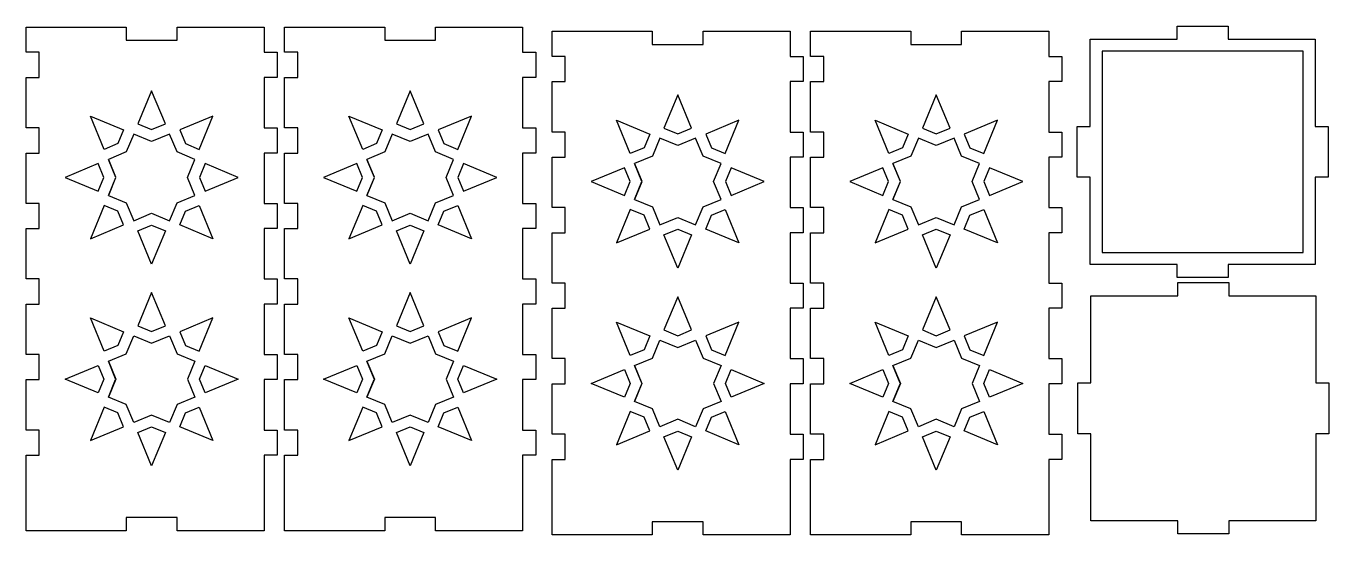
# Model space of a CAD drawing. Header units: millimetres. Extents: x 2862 to 3118, y 2570 to 2670.
import ezdxf

# ---------------------------------------------------------------- set-up
doc = ezdxf.new("R2010")
doc.units = ezdxf.units.MM

msp = doc.modelspace()

# ---------------------------------------------------------------- linework, layer by layer
for points in [[(2908.48, 2570.94), (2891.34, 2570.94), (2891.34, 2573.52), (2881.34, 2573.52), (2881.34, 2570.94), (2861.64, 2570.94), (2861.64, 2585.79), (2864.21, 2585.79), (2864.21, 2590.74), (2861.64, 2590.74), (2861.64, 2600.64), (2864.21, 2600.64), (2864.21, 2605.59), (2861.64, 2605.59), (2861.64, 2615.49), (2864.21, 2615.49), (2864.21, 2620.44), (2861.64, 2620.44), (2861.64, 2630.34), (2864.21, 2630.34), (2864.21, 2635.29), (2861.64, 2635.29), (2861.64, 2645.19), (2864.21, 2645.19), (2864.21, 2650.14), (2861.64, 2650.14), (2861.64, 2660.04), (2864.21, 2660.04), (2864.21, 2664.99), (2861.64, 2664.99), (2861.64, 2669.94), (2881.34, 2669.94), (2881.34, 2667.37), (2891.34, 2667.37), (2891.34, 2669.94), (2908.48, 2669.94), (2908.48, 2664.99), (2911.05, 2664.99), (2911.05, 2660.04), (2908.48, 2660.04), (2908.48, 2650.14), (2911.05, 2650.14), (2911.05, 2645.19), (2908.48, 2645.19), (2908.48, 2635.29), (2911.05, 2635.29), (2911.05, 2630.34), (2908.48, 2630.34), (2908.48, 2620.44), (2911.05, 2620.44), (2911.05, 2615.49), (2908.48, 2615.49), (2908.48, 2605.59), (2911.05, 2605.59), (2911.05, 2600.64), (2908.48, 2600.64), (2908.48, 2590.74), (2911.05, 2590.74), (2911.05, 2585.79), (2908.48, 2585.79)], [(2959.34, 2570.94), (2942.21, 2570.94), (2942.21, 2573.52), (2932.21, 2573.52), (2932.21, 2570.94), (2912.51, 2570.94), (2912.51, 2585.79), (2915.08, 2585.79), (2915.08, 2590.74), (2912.51, 2590.74), (2912.51, 2600.64), (2915.08, 2600.64), (2915.08, 2605.59), (2912.51, 2605.59), (2912.51, 2615.49), (2915.08, 2615.49), (2915.08, 2620.44), (2912.51, 2620.44), (2912.51, 2630.34), (2915.08, 2630.34), (2915.08, 2635.29), (2912.51, 2635.29), (2912.51, 2645.19), (2915.08, 2645.19), (2915.08, 2650.14), (2912.51, 2650.14), (2912.51, 2660.04), (2915.08, 2660.04), (2915.08, 2664.99), (2912.51, 2664.99), (2912.51, 2669.94), (2932.21, 2669.94), (2932.21, 2667.37), (2942.21, 2667.37), (2942.21, 2669.94), (2959.34, 2669.94), (2959.34, 2664.99), (2961.92, 2664.99), (2961.92, 2660.04), (2959.34, 2660.04), (2959.34, 2650.14), (2961.92, 2650.14), (2961.92, 2645.19), (2959.34, 2645.19), (2959.34, 2635.29), (2961.92, 2635.29), (2961.92, 2630.34), (2959.34, 2630.34), (2959.34, 2620.44), (2961.92, 2620.44), (2961.92, 2615.49), (2959.34, 2615.49), (2959.34, 2605.59), (2961.92, 2605.59), (2961.92, 2600.64), (2959.34, 2600.64), (2959.34, 2590.74), (2961.92, 2590.74), (2961.92, 2585.79), (2959.34, 2585.79)], [(3011.98, 2570.12), (2994.84, 2570.12), (2994.84, 2572.69), (2984.84, 2572.69), (2984.84, 2570.12), (2965.14, 2570.12), (2965.14, 2584.97), (2967.71, 2584.97), (2967.71, 2589.92), (2965.14, 2589.92), (2965.14, 2599.82), (2967.71, 2599.82), (2967.71, 2604.77), (2965.14, 2604.77), (2965.14, 2614.67), (2967.71, 2614.67), (2967.71, 2619.62), (2965.14, 2619.62), (2965.14, 2629.52), (2967.71, 2629.52), (2967.71, 2634.47), (2965.14, 2634.47), (2965.14, 2644.37), (2967.71, 2644.37), (2967.71, 2649.32), (2965.14, 2649.32), (2965.14, 2659.22), (2967.71, 2659.22), (2967.71, 2664.17), (2965.14, 2664.17), (2965.14, 2669.12), (2984.84, 2669.12), (2984.84, 2666.54), (2994.84, 2666.54), (2994.84, 2669.12), (3011.98, 2669.12), (3011.98, 2664.17), (3014.55, 2664.17), (3014.55, 2659.22), (3011.98, 2659.22), (3011.98, 2649.32), (3014.55, 2649.32), (3014.55, 2644.37), (3011.98, 2644.37), (3011.98, 2634.47), (3014.55, 2634.47), (3014.55, 2629.52), (3011.98, 2629.52), (3011.98, 2619.62), (3014.55, 2619.62), (3014.55, 2614.67), (3011.98, 2614.67), (3011.98, 2604.77), (3014.55, 2604.77), (3014.55, 2599.82), (3011.98, 2599.82), (3011.98, 2589.92), (3014.55, 2589.92), (3014.55, 2584.97), (3011.98, 2584.97)], [(3062.84, 2570.12), (3045.71, 2570.12), (3045.71, 2572.69), (3035.71, 2572.69), (3035.71, 2570.12), (3016, 2570.12), (3016, 2584.97), (3018.58, 2584.97), (3018.58, 2589.92), (3016, 2589.92), (3016, 2599.82), (3018.58, 2599.82), (3018.58, 2604.77), (3016, 2604.77), (3016, 2614.67), (3018.58, 2614.67), (3018.58, 2619.62), (3016, 2619.62), (3016, 2629.52), (3018.58, 2629.52), (3018.58, 2634.47), (3016, 2634.47), (3016, 2644.37), (3018.58, 2644.37), (3018.58, 2649.32), (3016, 2649.32), (3016, 2659.22), (3018.58, 2659.22), (3018.58, 2664.17), (3016, 2664.17), (3016, 2669.12), (3035.71, 2669.12), (3035.71, 2666.54), (3045.71, 2666.54), (3045.71, 2669.12), (3062.84, 2669.12), (3062.84, 2664.17), (3065.42, 2664.17), (3065.42, 2659.22), (3062.84, 2659.22), (3062.84, 2649.32), (3065.42, 2649.32), (3065.42, 2644.37), (3062.84, 2644.37), (3062.84, 2634.47), (3065.42, 2634.47), (3065.42, 2629.52), (3062.84, 2629.52), (3062.84, 2619.62), (3065.42, 2619.62), (3065.42, 2614.67), (3062.84, 2614.67), (3062.84, 2604.77), (3065.42, 2604.77), (3065.42, 2599.82), (3062.84, 2599.82), (3062.84, 2589.92), (3065.42, 2589.92), (3065.42, 2584.97), (3062.84, 2584.97)], [(3115.27, 2667.57), (3115.27, 2650.43), (3117.84, 2650.43), (3117.84, 2640.43), (3115.27, 2640.43), (3115.27, 2623.3), (3098.13, 2623.3), (3098.13, 2620.73), (3088.13, 2620.73), (3088.13, 2623.3), (3071, 2623.3), (3071, 2640.43), (3068.43, 2640.43), (3068.43, 2650.43), (3071, 2650.43), (3071, 2667.57), (3088.13, 2667.57), (3088.13, 2670.14), (3098.13, 2670.14), (3098.13, 2667.57)], [(3112.92, 2625.65), (3112.92, 2665.22), (3073.35, 2665.22), (3073.35, 2625.65)], [(3115.4, 2617.14), (3115.4, 2600.01), (3117.98, 2600.01), (3117.98, 2590.01), (3115.4, 2590.01), (3115.4, 2572.88), (3098.27, 2572.88), (3098.27, 2570.3), (3088.27, 2570.3), (3088.27, 2572.88), (3071.14, 2572.88), (3071.14, 2590.01), (3068.56, 2590.01), (3068.56, 2600.01), (3071.14, 2600.01), (3071.14, 2617.14), (3088.27, 2617.14), (3088.27, 2619.71), (3098.27, 2619.71), (3098.27, 2617.14)]]:
    msp.add_lwpolyline(points, close=True)
at = {"color": 7}
for points in [[(2886.35, 2657.44), (2883.64, 2650.9), (2886.35, 2649.78), (2889.06, 2650.9)], [(2937.22, 2657.44), (2934.51, 2650.9), (2937.22, 2649.78), (2939.92, 2650.9)], [(2989.85, 2656.62), (2987.14, 2650.08), (2989.85, 2648.96), (2992.56, 2650.08)], [(3040.72, 2656.62), (3038.01, 2650.08), (3040.72, 2648.96), (3043.42, 2650.08)], [(2880.84, 2649.74), (2879.72, 2647.03), (2877.01, 2645.91), (2874.3, 2652.45)], [(2898.4, 2652.45), (2891.86, 2649.74), (2892.98, 2647.03), (2895.69, 2645.91)], [(2931.71, 2649.74), (2930.59, 2647.03), (2927.88, 2645.91), (2925.17, 2652.45)], [(2949.26, 2652.45), (2942.73, 2649.74), (2943.85, 2647.03), (2946.56, 2645.91)], [(2984.34, 2648.92), (2983.22, 2646.21), (2980.51, 2645.09), (2977.8, 2651.63)], [(3001.89, 2651.63), (2995.36, 2648.92), (2996.48, 2646.21), (2999.19, 2645.09)], [(3035.21, 2648.92), (3034.08, 2646.21), (3031.38, 2645.09), (3028.67, 2651.63)], [(3052.76, 2651.63), (3046.22, 2648.92), (3047.35, 2646.21), (3050.05, 2645.09)], [(2869.31, 2640.4), (2875.85, 2637.69), (2876.97, 2640.4), (2875.85, 2643.11)], [(2895.73, 2640.4), (2896.85, 2637.69), (2903.39, 2640.4), (2896.85, 2643.11)], [(2920.18, 2640.4), (2926.72, 2637.69), (2927.84, 2640.4), (2926.72, 2643.11)], [(2946.59, 2640.4), (2947.72, 2637.69), (2954.25, 2640.4), (2947.72, 2643.11)], [(2972.81, 2639.58), (2979.35, 2636.87), (2980.47, 2639.58), (2979.35, 2642.29)], [(2999.22, 2639.58), (3000.35, 2636.87), (3006.88, 2639.58), (3000.35, 2642.29)], [(3023.68, 2639.58), (3030.22, 2636.87), (3031.34, 2639.58), (3030.22, 2642.29)], [(3050.09, 2639.58), (3051.21, 2636.87), (3057.75, 2639.58), (3051.21, 2642.29)], [(2880.84, 2631.06), (2879.72, 2633.77), (2877.01, 2634.89), (2874.3, 2628.35)], [(2898.4, 2628.35), (2891.86, 2631.06), (2892.98, 2633.77), (2895.69, 2634.89)], [(2931.71, 2631.06), (2930.59, 2633.77), (2927.88, 2634.89), (2925.17, 2628.35)], [(2949.26, 2628.35), (2942.73, 2631.06), (2943.85, 2633.77), (2946.56, 2634.89)], [(2984.34, 2630.24), (2983.22, 2632.95), (2980.51, 2634.07), (2977.8, 2627.53)], [(3001.89, 2627.53), (2995.36, 2630.24), (2996.48, 2632.95), (2999.19, 2634.07)], [(3035.21, 2630.24), (3034.08, 2632.95), (3031.38, 2634.07), (3028.67, 2627.53)], [(3052.76, 2627.53), (3046.22, 2630.24), (3047.35, 2632.95), (3050.05, 2634.07)], [(2886.35, 2623.36), (2883.64, 2629.9), (2886.35, 2631.02), (2889.06, 2629.9)], [(2937.22, 2623.36), (2934.51, 2629.9), (2937.22, 2631.02), (2939.92, 2629.9)], [(2989.85, 2622.54), (2987.14, 2629.08), (2989.85, 2630.2), (2992.56, 2629.08)], [(3040.72, 2622.54), (3038.01, 2629.08), (3040.72, 2630.2), (3043.42, 2629.08)], [(2886.35, 2617.76), (2883.64, 2611.22), (2886.35, 2610.1), (2889.06, 2611.22)], [(2937.22, 2617.76), (2934.51, 2611.22), (2937.22, 2610.1), (2939.92, 2611.22)], [(2989.85, 2616.94), (2987.14, 2610.4), (2989.85, 2609.28), (2992.56, 2610.4)], [(3040.72, 2616.94), (3038.01, 2610.4), (3040.72, 2609.28), (3043.42, 2610.4)], [(2880.84, 2610.06), (2879.72, 2607.36), (2877.01, 2606.23), (2874.3, 2612.77)], [(2898.4, 2612.77), (2891.86, 2610.06), (2892.98, 2607.36), (2895.69, 2606.23)], [(2931.71, 2610.06), (2930.59, 2607.36), (2927.88, 2606.23), (2925.17, 2612.77)], [(2949.26, 2612.77), (2942.73, 2610.06), (2943.85, 2607.36), (2946.56, 2606.23)], [(2984.34, 2609.24), (2983.22, 2606.53), (2980.51, 2605.41), (2977.8, 2611.95)], [(3001.89, 2611.95), (2995.36, 2609.24), (2996.48, 2606.53), (2999.19, 2605.41)], [(3035.21, 2609.24), (3034.08, 2606.53), (3031.38, 2605.41), (3028.67, 2611.95)], [(3052.76, 2611.95), (3046.22, 2609.24), (3047.35, 2606.53), (3050.05, 2605.41)], [(2869.31, 2600.72), (2875.85, 2603.43), (2876.97, 2600.72), (2875.85, 2598.02)], [(2895.73, 2600.72), (2896.85, 2603.43), (2903.39, 2600.72), (2896.85, 2598.02)], [(2920.18, 2600.72), (2926.72, 2603.43), (2927.84, 2600.72), (2926.72, 2598.02)], [(2946.59, 2600.72), (2947.72, 2603.43), (2954.25, 2600.72), (2947.72, 2598.02)], [(2972.81, 2599.9), (2979.35, 2602.61), (2980.47, 2599.9), (2979.35, 2597.19)], [(2999.22, 2599.9), (3000.35, 2602.61), (3006.88, 2599.9), (3000.35, 2597.19)], [(3023.68, 2599.9), (3030.22, 2602.61), (3031.34, 2599.9), (3030.22, 2597.19)], [(3050.09, 2599.9), (3051.21, 2602.61), (3057.75, 2599.9), (3051.21, 2597.19)], [(2880.84, 2591.39), (2879.72, 2594.09), (2877.01, 2595.22), (2874.3, 2588.68)], [(2898.4, 2588.68), (2891.86, 2591.39), (2892.98, 2594.09), (2895.69, 2595.22)], [(2931.71, 2591.39), (2930.59, 2594.09), (2927.88, 2595.22), (2925.17, 2588.68)], [(2949.26, 2588.68), (2942.73, 2591.39), (2943.85, 2594.09), (2946.56, 2595.22)], [(2984.34, 2590.56), (2983.22, 2593.27), (2980.51, 2594.39), (2977.8, 2587.85)], [(3001.89, 2587.85), (2995.36, 2590.56), (2996.48, 2593.27), (2999.19, 2594.39)], [(3035.21, 2590.56), (3034.08, 2593.27), (3031.38, 2594.39), (3028.67, 2587.85)], [(3052.76, 2587.85), (3046.22, 2590.56), (3047.35, 2593.27), (3050.05, 2594.39)], [(2886.35, 2583.69), (2883.64, 2590.22), (2886.35, 2591.35), (2889.06, 2590.22)], [(2937.22, 2583.69), (2934.51, 2590.22), (2937.22, 2591.35), (2939.92, 2590.22)], [(2989.85, 2582.86), (2987.14, 2589.4), (2989.85, 2590.52), (2992.56, 2589.4)], [(3040.72, 2582.86), (3038.01, 2589.4), (3040.72, 2590.52), (3043.42, 2589.4)]]:
    msp.add_lwpolyline(points, close=True, dxfattribs=at)
for points in [[(2879.26, 2640.33), (2877.83, 2636.87), (2881.36, 2635.41), (2882.82, 2631.88), (2886.35, 2633.34), (2889.88, 2631.88), (2891.34, 2635.41), (2894.87, 2636.87), (2893.41, 2640.4), (2894.87, 2643.93), (2891.34, 2645.39), (2889.88, 2648.92), (2886.35, 2647.46), (2882.82, 2648.92), (2881.36, 2645.39), (2877.83, 2643.93), (2879.26, 2640.48)], [(2930.13, 2640.33), (2928.7, 2636.87), (2932.23, 2635.41), (2933.69, 2631.88), (2937.22, 2633.34), (2940.75, 2631.88), (2942.21, 2635.41), (2945.74, 2636.87), (2944.27, 2640.4), (2945.74, 2643.93), (2942.21, 2645.39), (2940.75, 2648.92), (2937.22, 2647.46), (2933.69, 2648.92), (2932.23, 2645.39), (2928.7, 2643.93), (2930.13, 2640.48)], [(2982.76, 2639.5), (2981.33, 2636.05), (2984.86, 2634.59), (2986.32, 2631.06), (2989.85, 2632.52), (2993.38, 2631.06), (2994.84, 2634.59), (2998.37, 2636.05), (2996.9, 2639.58), (2998.37, 2643.11), (2994.84, 2644.57), (2993.38, 2648.1), (2989.85, 2646.64), (2986.32, 2648.1), (2984.86, 2644.57), (2981.33, 2643.11), (2982.76, 2639.65)], [(3033.63, 2639.5), (3032.2, 2636.05), (3035.73, 2634.59), (3037.19, 2631.06), (3040.72, 2632.52), (3044.24, 2631.06), (3045.71, 2634.59), (3049.23, 2636.05), (3047.77, 2639.58), (3049.23, 2643.11), (3045.71, 2644.57), (3044.24, 2648.1), (3040.72, 2646.64), (3037.19, 2648.1), (3035.73, 2644.57), (3032.2, 2643.11), (3033.63, 2639.65)], [(2879.26, 2600.8), (2877.83, 2604.25), (2881.36, 2605.71), (2882.82, 2609.24), (2886.35, 2607.78), (2889.88, 2609.24), (2891.34, 2605.71), (2894.87, 2604.25), (2893.41, 2600.72), (2894.87, 2597.2), (2891.34, 2595.73), (2889.88, 2592.21), (2886.35, 2593.67), (2882.82, 2592.21), (2881.36, 2595.73), (2877.83, 2597.2), (2879.26, 2600.65)], [(2930.13, 2600.8), (2928.7, 2604.25), (2932.23, 2605.71), (2933.69, 2609.24), (2937.22, 2607.78), (2940.75, 2609.24), (2942.21, 2605.71), (2945.74, 2604.25), (2944.27, 2600.72), (2945.74, 2597.2), (2942.21, 2595.73), (2940.75, 2592.21), (2937.22, 2593.67), (2933.69, 2592.21), (2932.23, 2595.73), (2928.7, 2597.2), (2930.13, 2600.65)], [(2982.76, 2599.98), (2981.33, 2603.43), (2984.86, 2604.89), (2986.32, 2608.42), (2989.85, 2606.96), (2993.38, 2608.42), (2994.84, 2604.89), (2998.37, 2603.43), (2996.9, 2599.9), (2998.37, 2596.37), (2994.84, 2594.91), (2993.38, 2591.38), (2989.85, 2592.84), (2986.32, 2591.38), (2984.86, 2594.91), (2981.33, 2596.37), (2982.76, 2599.82)], [(3033.63, 2599.98), (3032.2, 2603.43), (3035.73, 2604.89), (3037.19, 2608.42), (3040.72, 2606.96), (3044.24, 2608.42), (3045.71, 2604.89), (3049.23, 2603.43), (3047.77, 2599.9), (3049.23, 2596.37), (3045.71, 2594.91), (3044.24, 2591.38), (3040.72, 2592.84), (3037.19, 2591.38), (3035.73, 2594.91), (3032.2, 2596.37), (3033.63, 2599.82)]]:
    msp.add_lwpolyline(points, dxfattribs=at)
for points in [[(2877.83, 2636.87), (2879.29, 2640.4), (2877.83, 2643.93)], [(2928.7, 2636.87), (2930.16, 2640.4), (2928.7, 2643.93)], [(2981.33, 2636.05), (2982.79, 2639.58), (2981.33, 2643.11)], [(3032.2, 2636.05), (3033.66, 2639.58), (3032.2, 2643.11)], [(2877.83, 2604.25), (2879.29, 2600.72), (2877.83, 2597.2)], [(2928.7, 2604.25), (2930.16, 2600.72), (2928.7, 2597.2)], [(2981.33, 2603.43), (2982.79, 2599.9), (2981.33, 2596.37)], [(3032.2, 2603.43), (3033.66, 2599.9), (3032.2, 2596.37)]]:
    msp.add_lwpolyline(points)

doc.saveas('drawing.dxf')
